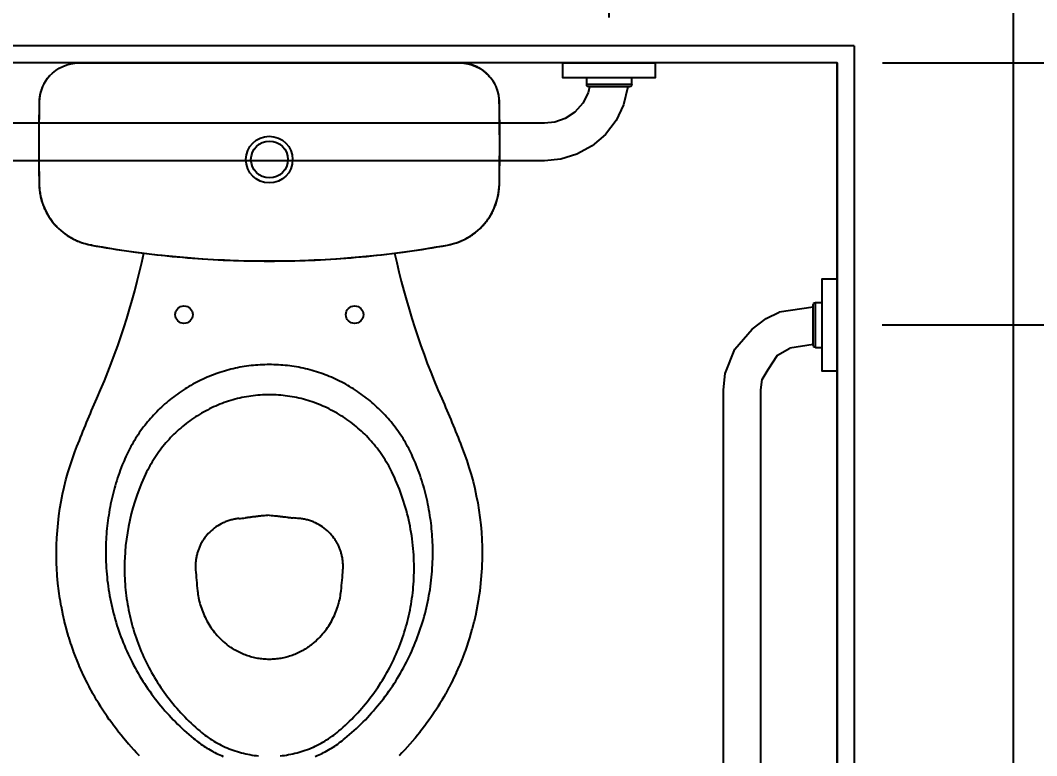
# Model space of a CAD drawing. Header units: metres. Extents: x 3 to 168, y -142 to 28.
# Drawn here: x 85.841 to 86.736, y -95.366 to -94.718 of the extents above; entities that cross this region are included whole.
import ezdxf

# ---------------------------------------------------------------- set-up
doc = ezdxf.new("R2010")
doc.units = ezdxf.units.M
for name, color, linetype in [('ARQ-ALV ACAB', 4, 'Continuous'), ('ARQ-ALV OSSO', 5, 'Continuous'), ('ARQ-DIM', 2, 'Continuous'), ('ARQ-HID', 2, 'Continuous')]:
    doc.layers.add(name, color=color, linetype=linetype)
doc.styles.add('Adesa', font='ARIALN.TTF')
doc.dimstyles.new('ADESA 1-0025', dxfattribs={"dimtxt": 0.05, "dimasz": 0.045, "dimexe": 0.03, "dimexo": 0.04, "dimgap": 0.02, "dimtad": 1, "dimtoh": 1, "dimdec": 0, "dimlfac": 100, "dimzin": 4, "dimtxsty": 'Adesa', "dimblk": 'DOTSMALL', "dimcen": 1, "dimdle": 0.03, "dimclrd": 1, "dimclre": 1, "dimclrt": 256, "dimazin": 1, "dimtm": 1e-09, "dimtfac": 1, "dimtdec": 0, "dimtix": 1, "dimtmove": 2, "dimatfit": 0, "dimldrblk": 'DOTSMALL', "dimfxl": 0.8, "dimtvp": 2, "dimtolj": 1, "dimtzin": 0, "dimarcsym": 0})

# ---------------------------------------------------------------- blocks, each defined once
blk = doc.blocks.new('ARQ-HID-BACIA CX')
blk.add_line((-0.00007, -0.175), (-0.00007, 0.175))
for points in [[(-0.01372, -0.19568), (-0.01423, -0.19605), (-0.01474, -0.19641), (-0.01526, -0.19677), (-0.01578, -0.19712), (-0.01631, -0.19746), (-0.01684, -0.19778), (-0.01739, -0.1981), (-0.01793, -0.19841), (-0.01849, -0.1987), (-0.01904, -0.19899), (-0.01961, -0.19927), (-0.02018, -0.19954), (-0.02075, -0.19979), (-0.02133, -0.20004), (-0.02191, -0.20027), (-0.02249, -0.2005), (-0.02308, -0.20072), (-0.02368, -0.20092), (-0.02427, -0.20111), (-0.02487, -0.2013), (-0.02548, -0.20147), (-0.02608, -0.20163), (-0.02669, -0.20178), (-0.02731, -0.20192), (-0.02792, -0.20205), (-0.02854, -0.20217), (-0.02916, -0.20227), (-0.02978, -0.20237), (-0.0304, -0.20246), (-0.03102, -0.20253), (-0.03165, -0.20259), (-0.03227, -0.20264), (-0.0329, -0.20268), (-0.03353, -0.2027), (-0.03415, -0.20273, -0.00878), (-0.10679, -0.20277), (-0.10794, -0.20271), (-0.10908, -0.20264), (-0.11022, -0.20256), (-0.11136, -0.20247), (-0.11249, -0.20236), (-0.11363, -0.20223), (-0.11476, -0.20207), (-0.11588, -0.20188), (-0.11701, -0.20166), (-0.11812, -0.20142), (-0.11924, -0.20116), (-0.12034, -0.20086), (-0.12144, -0.20055), (-0.12254, -0.20021), (-0.12362, -0.19986), (-0.1247, -0.19948), (-0.12577, -0.19908), (-0.12684, -0.19866), (-0.12789, -0.19822), (-0.12893, -0.19776), (-0.12997, -0.19727), (-0.13099, -0.19677), (-0.13201, -0.19624), (-0.13301, -0.19569), (-0.134, -0.19512), (-0.13498, -0.19453), (-0.13595, -0.19392), (-0.1369, -0.19329), (-0.13784, -0.19264), (-0.13877, -0.19197), (-0.13969, -0.19129), (-0.14058, -0.19058), (-0.14147, -0.18986), (-0.14234, -0.18912), (-0.14319, -0.18836), (-0.14403, -0.18758), (-0.14485, -0.18679), (-0.14566, -0.18598), (-0.14645, -0.18515), (-0.14722, -0.18431), (-0.14798, -0.18345), (-0.14872, -0.18257), (-0.14943, -0.18168), (-0.15013, -0.18078), (-0.15082, -0.17986), (-0.15148, -0.17893), (-0.15212, -0.17799), (-0.15275, -0.17703), (-0.15335, -0.17606), (-0.15393, -0.17508), (-0.1545, -0.17408), (-0.15504, -0.17308), (-0.15556, -0.17206), (-0.15607, -0.17103), (-0.15655, -0.17), (-0.15702, -0.16895), (-0.15746, -0.1679), (-0.15788, -0.16683), (-0.15827, -0.16576), (-0.15863, -0.16468), (-0.15897, -0.16359), (-0.15928, -0.16249), (-0.15957, -0.16138), (-0.15985, -0.16027), (-0.16011, -0.15916), (-0.16036, -0.15805), (-0.16061, -0.15693), (-0.16138, -0.15249), (-0.16215, -0.14805), (-0.1629, -0.1436), (-0.16363, -0.13915), (-0.16433, -0.1347), (-0.165, -0.13024), (-0.16565, -0.12578), (-0.16628, -0.12132), (-0.16689, -0.11685), (-0.16747, -0.11238), (-0.16803, -0.10791), (-0.16857, -0.10344), (-0.16909, -0.09896), (-0.16958, -0.09448), (-0.17005, -0.09), (-0.1705, -0.08551), (-0.17092, -0.08102), (-0.17132, -0.07653), (-0.1717, -0.07204), (-0.17206, -0.06755), (-0.17239, -0.06305), (-0.1727, -0.05856), (-0.17299, -0.05406), (-0.17325, -0.04956), (-0.17349, -0.04506), (-0.17371, -0.04055), (-0.17391, -0.03605), (-0.17408, -0.03155), (-0.17423, -0.02704), (-0.17436, -0.02254), (-0.17446, -0.01803), (-0.17453, -0.01352), (-0.17458, -0.00901), (-0.17462, -0.00451), (-0.17464, 0), (-0.17462, 0.00451), (-0.17458, 0.00901), (-0.17453, 0.01352), (-0.17446, 0.01803), (-0.17436, 0.02254), (-0.17423, 0.02704), (-0.17408, 0.03155), (-0.17391, 0.03605), (-0.17371, 0.04055), (-0.17349, 0.04506), (-0.17325, 0.04956), (-0.17299, 0.05406), (-0.1727, 0.05856), (-0.17239, 0.06305), (-0.17206, 0.06755), (-0.1717, 0.07204), (-0.17132, 0.07653), (-0.17092, 0.08102), (-0.1705, 0.08551), (-0.17005, 0.09), (-0.16958, 0.09448), (-0.16909, 0.09896), (-0.16857, 0.10344), (-0.16803, 0.10791), (-0.16747, 0.11238), (-0.16689, 0.11685), (-0.16628, 0.12132), (-0.16565, 0.12578), (-0.165, 0.13024), (-0.16433, 0.1347), (-0.16363, 0.13915), (-0.1629, 0.1436), (-0.16215, 0.14805), (-0.16138, 0.15249), (-0.16061, 0.15693), (-0.16036, 0.15805), (-0.16011, 0.15916), (-0.15985, 0.16027), (-0.15957, 0.16138), (-0.15928, 0.16249), (-0.15897, 0.16359), (-0.15863, 0.16468), (-0.15827, 0.16576), (-0.15788, 0.16683), (-0.15746, 0.1679), (-0.15702, 0.16895), (-0.15655, 0.17), (-0.15607, 0.17103), (-0.15556, 0.17206), (-0.15504, 0.17308), (-0.1545, 0.17408), (-0.15393, 0.17508), (-0.15335, 0.17606), (-0.15275, 0.17703), (-0.15212, 0.17799), (-0.15148, 0.17893), (-0.15082, 0.17986), (-0.15013, 0.18078), (-0.14943, 0.18168), (-0.14872, 0.18257), (-0.14798, 0.18345), (-0.14722, 0.18431), (-0.14645, 0.18515), (-0.14566, 0.18598), (-0.14485, 0.18679), (-0.14403, 0.18758), (-0.14319, 0.18836), (-0.14234, 0.18912), (-0.14147, 0.18986), (-0.14058, 0.19058), (-0.13969, 0.19129), (-0.13877, 0.19197), (-0.13784, 0.19264), (-0.1369, 0.19329), (-0.13595, 0.19392), (-0.13498, 0.19453), (-0.134, 0.19512), (-0.13301, 0.19569), (-0.13201, 0.19624), (-0.13099, 0.19677), (-0.12997, 0.19727), (-0.12893, 0.19776), (-0.12789, 0.19822), (-0.12684, 0.19866), (-0.12577, 0.19908), (-0.1247, 0.19948), (-0.12362, 0.19986), (-0.12254, 0.20021), (-0.12144, 0.20055), (-0.12034, 0.20086), (-0.11924, 0.20116), (-0.11812, 0.20142), (-0.11701, 0.20166), (-0.11588, 0.20188), (-0.11476, 0.20207), (-0.11363, 0.20223), (-0.11249, 0.20236), (-0.11136, 0.20247), (-0.11022, 0.20256), (-0.10908, 0.20264), (-0.10794, 0.20271), (-0.10679, 0.20277, -0.00878), (-0.03415, 0.20273), (-0.03353, 0.2027), (-0.0329, 0.20268), (-0.03227, 0.20264), (-0.03165, 0.20259), (-0.03102, 0.20253), (-0.0304, 0.20246), (-0.02978, 0.20237), (-0.02916, 0.20227), (-0.02854, 0.20217), (-0.02792, 0.20205), (-0.02731, 0.20192), (-0.02669, 0.20178), (-0.02608, 0.20163), (-0.02548, 0.20147), (-0.02487, 0.2013), (-0.02427, 0.20111), (-0.02368, 0.20092), (-0.02308, 0.20072), (-0.02249, 0.2005), (-0.02191, 0.20027), (-0.02133, 0.20004), (-0.02075, 0.19979), (-0.02018, 0.19954), (-0.01961, 0.19927), (-0.01904, 0.19899), (-0.01849, 0.1987), (-0.01793, 0.19841), (-0.01739, 0.1981), (-0.01684, 0.19778), (-0.01631, 0.19746), (-0.01578, 0.19712), (-0.01526, 0.19677), (-0.01474, 0.19641), (-0.01423, 0.19605), (-0.01372, 0.19568)], [(-0.01308, 0.195, 0.018828), (-0.0135, 0.19544)], [(-0.01328, -0.19509), (-0.01328, -0.1951), (-0.01328, -0.1951), (-0.01327, -0.19509), (-0.01324, -0.19506), (-0.01322, -0.19504), (-0.01316, -0.19498), (-0.01311, -0.19493), (-0.01299, -0.19482), (-0.01286, -0.1947), (-0.01279, -0.19463), (-0.01264, -0.19449), (-0.01247, -0.19434), (-0.01155, -0.19352, 0.212488), (-0.00007, -0.16772), (-0.00007, 0.16772, 0.212488), (-0.01155, 0.19352), (-0.01247, 0.19434), (-0.01264, 0.19449), (-0.01279, 0.19463), (-0.01286, 0.1947), (-0.01299, 0.19482), (-0.01311, 0.19493), (-0.01316, 0.19498), (-0.01322, 0.19504), (-0.01324, 0.19506), (-0.01327, 0.19509), (-0.01328, 0.1951), (-0.01328, 0.1951)], [(-0.01231, 0.1942, 0.002919), (-0.01155, 0.19353)], [(-0.16765, 0.1104), (-0.16776, 0.11042), (-0.17602, 0.11228), (-0.1842, 0.11422), (-0.19248, 0.1163), (-0.2008, 0.11849), (-0.20903, 0.12077), (-0.21715, 0.12313), (-0.22532, 0.12562), (-0.23351, 0.12822), (-0.24148, 0.13086), (-0.24931, 0.13356), (-0.25707, 0.13635), (-0.26479, 0.13922), (-0.27251, 0.14221), (-0.28026, 0.14532), (-0.28804, 0.14857), (-0.29584, 0.15194, 0.011149), (-0.33812, 0.16943), (-0.34416, 0.17175), (-0.35027, 0.17392), (-0.35642, 0.17593), (-0.36262, 0.17778), (-0.36886, 0.17948), (-0.37514, 0.18101), (-0.38146, 0.18239), (-0.38782, 0.1836), (-0.3942, 0.18465), (-0.40061, 0.18554), (-0.40704, 0.18627), (-0.4135, 0.18683), (-0.41997, 0.18723), (-0.42645, 0.18746), (-0.43294, 0.18753), (-0.43806, 0.18747), (-0.43843, 0.18746), (-0.44165, 0.18736), (-0.44488, 0.18723), (-0.44526, 0.18721), (-0.4517, 0.1868), (-0.45207, 0.18677), (-0.45528, 0.1865), (-0.4585, 0.18619), (-0.45888, 0.18615), (-0.46528, 0.1854), (-0.46566, 0.18535), (-0.47204, 0.18442), (-0.47243, 0.18436), (-0.47878, 0.18326), (-0.47915, 0.18319), (-0.48548, 0.18191), (-0.48586, 0.18183), (-0.49214, 0.18039), (-0.49251, 0.1803), (-0.49875, 0.17869), (-0.49913, 0.17858), (-0.50533, 0.1768), (-0.5057, 0.17669), (-0.51184, 0.17475), (-0.51221, 0.17462), (-0.5183, 0.17251), (-0.51866, 0.17238), (-0.5247, 0.1701), (-0.52506, 0.16996), (-0.53103, 0.16752), (-0.53138, 0.16737), (-0.5373, 0.16477), (-0.53764, 0.16461), (-0.54348, 0.16185), (-0.54381, 0.16169), (-0.54671, 0.16024), (-0.54959, 0.15876), (-0.54991, 0.15859), (-0.55561, 0.15552), (-0.55592, 0.15534), (-0.55874, 0.15374), (-0.56154, 0.15211), (-0.56185, 0.15192), (-0.56462, 0.15025), (-0.56738, 0.14854), (-0.56767, 0.14835), (-0.57041, 0.1466), (-0.57312, 0.14482), (-0.57341, 0.14462), (-0.5761, 0.1428), (-0.57876, 0.14094), (-0.57904, 0.14074), (-0.58168, 0.13884), (-0.58429, 0.13691), (-0.58457, 0.1367), (-0.58716, 0.13474), (-0.58971, 0.13274), (-0.58999, 0.13252), (-0.59252, 0.13049), (-0.59502, 0.12842), (-0.5953, 0.1282), (-0.60022, 0.12397), (-0.60048, 0.12373), (-0.60529, 0.11937), (-0.60554, 0.11913), (-0.6079, 0.1169), (-0.61024, 0.11464), (-0.61049, 0.11439)], [(-0.61049, -0.11439), (-0.61024, -0.11464), (-0.6079, -0.1169), (-0.60554, -0.11913), (-0.60529, -0.11937), (-0.60048, -0.12373), (-0.60022, -0.12397), (-0.5953, -0.1282), (-0.59502, -0.12842), (-0.59252, -0.13049), (-0.58999, -0.13252), (-0.58971, -0.13274), (-0.58716, -0.13474), (-0.58457, -0.1367), (-0.58429, -0.13691), (-0.58168, -0.13884), (-0.57904, -0.14074), (-0.57876, -0.14094), (-0.5761, -0.1428), (-0.57341, -0.14462), (-0.57312, -0.14482), (-0.57041, -0.1466), (-0.56767, -0.14835), (-0.56738, -0.14854), (-0.56462, -0.15025), (-0.56185, -0.15192), (-0.56154, -0.15211), (-0.55874, -0.15374), (-0.55592, -0.15534), (-0.55561, -0.15552), (-0.54991, -0.15859), (-0.54959, -0.15876), (-0.54671, -0.16024), (-0.54381, -0.16169), (-0.54348, -0.16185), (-0.53764, -0.16461), (-0.5373, -0.16477), (-0.53138, -0.16737), (-0.53103, -0.16752), (-0.52506, -0.16996), (-0.5247, -0.1701), (-0.51866, -0.17238), (-0.5183, -0.17251), (-0.51221, -0.17462), (-0.51184, -0.17475), (-0.5057, -0.17669), (-0.50533, -0.1768), (-0.49913, -0.17858), (-0.49875, -0.17869), (-0.49251, -0.1803), (-0.49214, -0.18039), (-0.48586, -0.18183), (-0.48548, -0.18191), (-0.47915, -0.18319), (-0.47878, -0.18326), (-0.47243, -0.18436), (-0.47204, -0.18442), (-0.46566, -0.18535), (-0.46528, -0.1854), (-0.45888, -0.18615), (-0.4585, -0.18619), (-0.45528, -0.1865), (-0.45207, -0.18677), (-0.4517, -0.1868), (-0.44526, -0.18721), (-0.44488, -0.18723), (-0.44165, -0.18736), (-0.43843, -0.18746), (-0.43806, -0.18747), (-0.43155, -0.18753), (-0.42506, -0.18742), (-0.41858, -0.18716), (-0.41211, -0.18672), (-0.40566, -0.18612), (-0.39923, -0.18536), (-0.39282, -0.18444), (-0.38645, -0.18335), (-0.3801, -0.18211), (-0.37379, -0.1807), (-0.36751, -0.17913), (-0.36128, -0.1774), (-0.35509, -0.17551), (-0.34895, -0.17347), (-0.34286, -0.17126), (-0.33812, -0.16942, 0.011149), (-0.29584, -0.15194), (-0.28804, -0.14857), (-0.28026, -0.14532), (-0.27251, -0.14221), (-0.26479, -0.13922), (-0.25707, -0.13635), (-0.24931, -0.13356), (-0.24148, -0.13086), (-0.23351, -0.12822), (-0.22532, -0.12562), (-0.21715, -0.12313), (-0.20903, -0.12077), (-0.2008, -0.11849), (-0.19248, -0.1163), (-0.1842, -0.11422), (-0.17602, -0.11228), (-0.16776, -0.11042), (-0.16765, -0.1104)], [(-0.5122, 0.03777), (-0.51097, 0.03926), (-0.50976, 0.04065), (-0.50852, 0.042), (-0.50724, 0.04331), (-0.50593, 0.04458), (-0.50459, 0.04581), (-0.50323, 0.047), (-0.50184, 0.04815), (-0.50042, 0.04926), (-0.49898, 0.05033), (-0.49753, 0.05135), (-0.49605, 0.05233), (-0.49455, 0.05328), (-0.49304, 0.05417), (-0.49152, 0.05503), (-0.48999, 0.05584), (-0.48844, 0.05661), (-0.48689, 0.05734), (-0.48534, 0.05802), (-0.48377, 0.05866), (-0.48221, 0.05926), (-0.48064, 0.05982), (-0.47908, 0.06034), (-0.47751, 0.06082), (-0.47595, 0.06126), (-0.47439, 0.06166), (-0.47283, 0.06202), (-0.47128, 0.06234), (-0.46974, 0.06262), (-0.4682, 0.06287), (-0.46667, 0.06309), (-0.46513, 0.06327, -0.008966), (-0.44664, 0.06489, -0.016113), (-0.44358, 0.06501), (-0.4426, 0.065), (-0.44175, 0.06498), (-0.44091, 0.06494), (-0.44008, 0.06488), (-0.43925, 0.06481), (-0.43843, 0.06472), (-0.43762, 0.06461), (-0.43681, 0.06449), (-0.43601, 0.06436), (-0.43521, 0.06421), (-0.43441, 0.06404), (-0.43363, 0.06386), (-0.43284, 0.06367), (-0.43207, 0.06346), (-0.43129, 0.06323), (-0.43052, 0.063), (-0.42976, 0.06274), (-0.429, 0.06247), (-0.42824, 0.06219), (-0.42749, 0.06189), (-0.42674, 0.06157), (-0.426, 0.06124), (-0.42525, 0.0609), (-0.42452, 0.06054), (-0.42378, 0.06016), (-0.42305, 0.05976), (-0.42232, 0.05935), (-0.42159, 0.05892), (-0.42087, 0.05847), (-0.42015, 0.058), (-0.41943, 0.05751), (-0.4187, 0.057), (-0.41736, 0.05598), (-0.41604, 0.0549), (-0.41475, 0.05374), (-0.4135, 0.05252), (-0.41228, 0.05123), (-0.41111, 0.04987), (-0.40999, 0.04845), (-0.40892, 0.04698), (-0.40791, 0.04545), (-0.40696, 0.04387), (-0.40608, 0.04225), (-0.40527, 0.04059), (-0.40489, 0.03975), (-0.40453, 0.0389), (-0.40419, 0.03804), (-0.40387, 0.03718), (-0.40357, 0.03631), (-0.40328, 0.03544), (-0.40302, 0.03457), (-0.40277, 0.0337), (-0.40254, 0.03282), (-0.40234, 0.03195), (-0.40215, 0.03107), (-0.40198, 0.0302), (-0.40183, 0.02933), (-0.4017, 0.02846), (-0.40159, 0.0276), (-0.40149, 0.02671, -0.000598), (-0.40092, 0.02094)], [(-0.39861, 0, 0.006359), (-0.39916, 0.00607), (-0.39919, 0.00636), (-0.39922, 0.00664), (-0.39928, 0.00718), (-0.39931, 0.00746), (-0.39934, 0.00773), (-0.39941, 0.00829), (-0.39944, 0.00857), (-0.3995, 0.00912), (-0.39954, 0.0094), (-0.3996, 0.00997), (-0.39964, 0.01025), (-0.39971, 0.01083), (-0.39982, 0.01169), (-0.39989, 0.01228), (-0.39997, 0.01288), (-0.40016, 0.01436), (-0.40028, 0.01536), (-0.40035, 0.01588), (-0.40041, 0.01639), (-0.40047, 0.01691), (-0.40053, 0.0174), (-0.40059, 0.01789), (-0.40065, 0.01839), (-0.4007, 0.01889), (-0.40076, 0.01939), (-0.40081, 0.0199), (-0.40087, 0.02042), (-0.40092, 0.02094)], [(-0.39861, 0, -0.006359), (-0.39916, -0.00607), (-0.39919, -0.00636), (-0.39922, -0.00664), (-0.39928, -0.00718), (-0.39931, -0.00746), (-0.39934, -0.00773), (-0.39941, -0.00829), (-0.39944, -0.00857), (-0.3995, -0.00912), (-0.39954, -0.0094), (-0.3996, -0.00997), (-0.39964, -0.01025), (-0.39971, -0.01083), (-0.39982, -0.01169), (-0.39989, -0.01228), (-0.39997, -0.01288), (-0.40016, -0.01436), (-0.40028, -0.01536), (-0.40035, -0.01588), (-0.40041, -0.01639), (-0.40047, -0.01691), (-0.40053, -0.0174), (-0.40059, -0.01789), (-0.40065, -0.01839), (-0.4007, -0.01889), (-0.40076, -0.01939), (-0.40081, -0.0199), (-0.40087, -0.02042), (-0.40092, -0.02094)], [(-0.40149, -0.02671), (-0.40159, -0.0276), (-0.4017, -0.02846), (-0.40183, -0.02933), (-0.40198, -0.0302), (-0.40215, -0.03107), (-0.40234, -0.03195), (-0.40254, -0.03282), (-0.40277, -0.0337), (-0.40302, -0.03457), (-0.40328, -0.03544), (-0.40357, -0.03631), (-0.40387, -0.03718), (-0.40419, -0.03804), (-0.40453, -0.0389), (-0.40489, -0.03975), (-0.40527, -0.04059), (-0.40608, -0.04225), (-0.40696, -0.04387), (-0.40791, -0.04545), (-0.40892, -0.04698), (-0.40999, -0.04845), (-0.41111, -0.04987), (-0.41228, -0.05123), (-0.4135, -0.05252), (-0.41475, -0.05374), (-0.41604, -0.0549), (-0.41736, -0.05598), (-0.4187, -0.057), (-0.41943, -0.05751), (-0.42015, -0.058), (-0.42087, -0.05847), (-0.42159, -0.05892), (-0.42232, -0.05935), (-0.42305, -0.05976), (-0.42378, -0.06016), (-0.42452, -0.06054), (-0.42525, -0.0609), (-0.426, -0.06124), (-0.42674, -0.06157), (-0.42749, -0.06189), (-0.42824, -0.06219), (-0.429, -0.06247), (-0.42976, -0.06274), (-0.43052, -0.063), (-0.43129, -0.06323), (-0.43207, -0.06346), (-0.43284, -0.06367), (-0.43363, -0.06386), (-0.43441, -0.06404), (-0.43521, -0.06421), (-0.43601, -0.06436), (-0.43681, -0.06449), (-0.43762, -0.06461), (-0.43843, -0.06472), (-0.43925, -0.06481), (-0.44008, -0.06488), (-0.44091, -0.06494), (-0.44175, -0.06498), (-0.4426, -0.065), (-0.44358, -0.06501, -0.016113), (-0.44664, -0.06489, -0.008966), (-0.46513, -0.06327), (-0.46667, -0.06309), (-0.4682, -0.06287), (-0.46974, -0.06262), (-0.47128, -0.06234), (-0.47283, -0.06202), (-0.47439, -0.06166), (-0.47595, -0.06126), (-0.47751, -0.06082), (-0.47908, -0.06034), (-0.48064, -0.05982), (-0.48221, -0.05926), (-0.48377, -0.05866), (-0.48534, -0.05802), (-0.48689, -0.05734), (-0.48844, -0.05661), (-0.48999, -0.05584), (-0.49152, -0.05503), (-0.49304, -0.05417), (-0.49455, -0.05328), (-0.49605, -0.05233), (-0.49753, -0.05135), (-0.49898, -0.05033), (-0.50042, -0.04926), (-0.50184, -0.04815), (-0.50323, -0.047), (-0.50459, -0.04581), (-0.50593, -0.04458), (-0.50724, -0.04331), (-0.50852, -0.042), (-0.50976, -0.04065), (-0.51097, -0.03926), (-0.5122, -0.03777)], [(-0.40149, -0.02671, 0.000598), (-0.40092, -0.02094)], [(-0.01361, -0.19549, 0.018828), (-0.01319, -0.19505)]]:
    blk.add_lwpolyline(points, format="xyb")
at = {"ltscale": 0.000466036}
blk.add_lwpolyline([(-0.01328, -0.1951), (-0.01334, -0.19517, -0.017665), (-0.01364, -0.19551, -0.039631), (-0.01377, -0.19562, -0.158216), (-0.03415, -0.20265, -0.008778), (-0.10679, -0.2027), (-0.10952, -0.20259), (-0.11224, -0.20234), (-0.11494, -0.20196), (-0.11763, -0.20144), (-0.12028, -0.2008), (-0.1229, -0.20002), (-0.12547, -0.19912), (-0.128, -0.19809), (-0.13048, -0.19694), (-0.13289, -0.19567), (-0.13524, -0.19428), (-0.13752, -0.19278), (-0.13972, -0.19116), (-0.14184, -0.18945), (-0.14388, -0.18763), (-0.14582, -0.18571), (-0.14766, -0.1837), (-0.14941, -0.1816), (-0.15105, -0.17942), (-0.15258, -0.17716), (-0.15399, -0.17483), (-0.1553, -0.17243), (-0.15648, -0.16997), (-0.15754, -0.16746), (-0.15848, -0.1649), (-0.15929, -0.1623), (-0.15997, -0.15966), (-0.16053, -0.15692, -0.044623), (-0.17457, 0, -0.044623), (-0.16053, 0.15692), (-0.15997, 0.15966), (-0.15929, 0.1623), (-0.15848, 0.1649), (-0.15754, 0.16746), (-0.15648, 0.16997), (-0.1553, 0.17243), (-0.15399, 0.17483), (-0.15258, 0.17716), (-0.15105, 0.17942), (-0.14941, 0.1816), (-0.14766, 0.1837), (-0.14582, 0.18571), (-0.14388, 0.18763), (-0.14184, 0.18945), (-0.13972, 0.19116), (-0.13752, 0.19278), (-0.13524, 0.19428), (-0.13289, 0.19567), (-0.13048, 0.19694), (-0.128, 0.19809), (-0.12547, 0.19912), (-0.1229, 0.20002), (-0.12028, 0.2008), (-0.11763, 0.20144), (-0.11494, 0.20196), (-0.11224, 0.20234), (-0.10952, 0.20259), (-0.10679, 0.2027, -0.008778), (-0.03416, 0.20265, -0.158216), (-0.01377, 0.19562, -0.039631), (-0.01364, 0.19551, -0.017665), (-0.01334, 0.19517), (-0.01328, 0.1951)], format="xyb", dxfattribs=at)
at = {"ltscale": 0.00311}
for points in [[(-0.10678, 0.20206), (-0.10679, 0.2027)], [(-0.10678, -0.20206), (-0.10679, -0.2027)]]:
    blk.add_lwpolyline(points, dxfattribs=at)
at = {"ltscale": 0.00156}
blk.add_lwpolyline([(-0.0131, 0.19508), (-0.01335, 0.19529)], dxfattribs=at)
for points in [[(-0.01328, 0.1951), (-0.01328, 0.19509)], [(-0.01147, 0.19363), (-0.01087, 0.19305), (-0.01027, 0.19247), (-0.00968, 0.19189), (-0.00911, 0.19128), (-0.00855, 0.19066), (-0.00801, 0.19003), (-0.00749, 0.18938), (-0.00698, 0.18872), (-0.00649, 0.18805), (-0.00601, 0.18737), (-0.00555, 0.18668), (-0.0051, 0.18597), (-0.00468, 0.18526), (-0.00427, 0.18453), (-0.00388, 0.1838), (-0.0035, 0.18305), (-0.00314, 0.1823), (-0.00281, 0.18154), (-0.00249, 0.18077), (-0.00218, 0.18), (-0.0019, 0.17921), (-0.00164, 0.17842), (-0.00139, 0.17763), (-0.00116, 0.17683), (-0.00096, 0.17602), (-0.00077, 0.17521), (-0.0006, 0.1744), (-0.00045, 0.17358), (-0.00032, 0.17275), (-0.00021, 0.17193), (-0.00012, 0.1711), (-0.00006, 0.17027), (-0.00002, 0.16944), (0.00001, 0.16861), (0.00003, 0.16778)], [(0, 0.16772), (0, -0.16772)], [(-0.61112, 0.04055), (-0.61046, 0.0421), (-0.60981, 0.04357), (-0.60913, 0.04502), (-0.60843, 0.04647), (-0.60771, 0.04791), (-0.60696, 0.04933), (-0.6062, 0.05074), (-0.60541, 0.05214), (-0.6046, 0.05353), (-0.60377, 0.05491), (-0.60292, 0.05627), (-0.60206, 0.05762), (-0.60116, 0.05896), (-0.60025, 0.06028), (-0.59931, 0.06159), (-0.59835, 0.06288), (-0.59736, 0.06416), (-0.59636, 0.06544), (-0.59537, 0.0667), (-0.59359, 0.06875), (-0.59182, 0.07079), (-0.59003, 0.07282), (-0.58823, 0.07485), (-0.58641, 0.07685), (-0.58456, 0.07884), (-0.58268, 0.0808), (-0.58078, 0.08273), (-0.57884, 0.08463), (-0.57687, 0.0865), (-0.57488, 0.08834), (-0.57286, 0.09016), (-0.57083, 0.09195), (-0.56876, 0.09372), (-0.56668, 0.09546), (-0.56458, 0.09717), (-0.56246, 0.09886), (-0.56031, 0.10052), (-0.55814, 0.10216), (-0.55596, 0.10377), (-0.55375, 0.10534), (-0.55152, 0.10689), (-0.54928, 0.10842), (-0.54701, 0.10991), (-0.54472, 0.11137), (-0.54242, 0.1128), (-0.5401, 0.11421), (-0.53775, 0.11558), (-0.5354, 0.11692), (-0.53302, 0.11824), (-0.53063, 0.11952), (-0.52822, 0.12077), (-0.5258, 0.122), (-0.52336, 0.12319), (-0.52091, 0.12435), (-0.51844, 0.12547), (-0.51596, 0.12657), (-0.51346, 0.12763), (-0.51095, 0.12867), (-0.50843, 0.12967), (-0.50589, 0.13064), (-0.50334, 0.13157), (-0.50078, 0.13247), (-0.49821, 0.13334), (-0.49563, 0.13418), (-0.49304, 0.13498), (-0.49043, 0.13575), (-0.48782, 0.13649), (-0.4852, 0.13719), (-0.48257, 0.13786), (-0.47993, 0.13849), (-0.47728, 0.1391), (-0.47463, 0.13967), (-0.47197, 0.14021), (-0.4693, 0.14071), (-0.46663, 0.14119), (-0.46395, 0.14162), (-0.46126, 0.14202), (-0.45857, 0.14238), (-0.45588, 0.1427), (-0.45318, 0.14297), (-0.45047, 0.14321), (-0.44777, 0.14341), (-0.44506, 0.14359), (-0.44235, 0.14375), (-0.43964, 0.14389), (-0.43693, 0.14403), (-0.43451, 0.14406), (-0.4321, 0.14408), (-0.42969, 0.14408), (-0.42728, 0.14405), (-0.42487, 0.14399), (-0.42246, 0.1439), (-0.42005, 0.14378), (-0.41764, 0.14364), (-0.41523, 0.14347), (-0.41283, 0.14327), (-0.41042, 0.14304), (-0.40803, 0.14279), (-0.40563, 0.14251), (-0.40324, 0.1422), (-0.40085, 0.14186), (-0.39846, 0.1415), (-0.39608, 0.14111), (-0.3937, 0.14069), (-0.39133, 0.14025), (-0.38897, 0.13978), (-0.38661, 0.13928), (-0.38425, 0.13876), (-0.3819, 0.13821), (-0.37956, 0.13763), (-0.37722, 0.13702), (-0.37489, 0.13639), (-0.37257, 0.13573), (-0.37026, 0.13505), (-0.36795, 0.13434), (-0.36565, 0.13361), (-0.36336, 0.13284), (-0.36109, 0.13205), (-0.35882, 0.13123), (-0.35656, 0.13038), (-0.3543, 0.12953), (-0.35246, 0.12874), (-0.35062, 0.12794), (-0.34878, 0.12713), (-0.34695, 0.12631), (-0.34512, 0.12547), (-0.34331, 0.12462), (-0.34151, 0.12374), (-0.33972, 0.12283), (-0.33794, 0.12189), (-0.33619, 0.12092), (-0.33445, 0.11992), (-0.33272, 0.11889), (-0.33102, 0.11783), (-0.32933, 0.11675), (-0.32765, 0.11564), (-0.32599, 0.11451), (-0.32435, 0.11335), (-0.32273, 0.11217), (-0.32112, 0.11097), (-0.31952, 0.10975), (-0.31795, 0.10851), (-0.31639, 0.10724), (-0.31485, 0.10595), (-0.31333, 0.10464), (-0.31183, 0.10331), (-0.31035, 0.10196), (-0.30888, 0.10058), (-0.30744, 0.09918), (-0.30602, 0.09777), (-0.30462, 0.09633), (-0.30324, 0.09487), (-0.30188, 0.09339), (-0.30055, 0.09189), (-0.29923, 0.09038), (-0.29794, 0.08884), (-0.29667, 0.08729), (-0.29542, 0.08572), (-0.29419, 0.08413), (-0.29299, 0.08252), (-0.29181, 0.08089), (-0.29065, 0.07925), (-0.28952, 0.07759), (-0.28841, 0.07592), (-0.28733, 0.07423), (-0.28627, 0.07252), (-0.28523, 0.0708), (-0.28423, 0.06907), (-0.28324, 0.06732), (-0.28228, 0.06555), (-0.28135, 0.06378), (-0.28044, 0.06199), (-0.27956, 0.06018), (-0.2787, 0.05837), (-0.27787, 0.05654), (-0.27707, 0.0547), (-0.27629, 0.05285), (-0.27554, 0.05098), (-0.27482, 0.04911), (-0.27413, 0.04723), (-0.27346, 0.04533), (-0.27282, 0.04343), (-0.27221, 0.04152), (-0.27163, 0.0396), (-0.27107, 0.03767), (-0.27054, 0.03573), (-0.27003, 0.03379), (-0.26955, 0.03184), (-0.2691, 0.02988), (-0.26868, 0.02792), (-0.26828, 0.02595), (-0.26792, 0.02398), (-0.26759, 0.02199), (-0.26729, 0.02001), (-0.26702, 0.01802), (-0.2668, 0.01603), (-0.2666, 0.01403), (-0.26644, 0.01203), (-0.2663, 0.01003), (-0.26619, 0.00802), (-0.26609, 0.00602), (-0.26601, 0.00401), (-0.26593, 0.00201), (-0.26586, 0), (-0.26593, -0.00201), (-0.26601, -0.00401), (-0.26609, -0.00602), (-0.26619, -0.00802), (-0.2663, -0.01003), (-0.26644, -0.01203), (-0.2666, -0.01403), (-0.2668, -0.01603), (-0.26702, -0.01802), (-0.26729, -0.02001), (-0.26759, -0.02199), (-0.26792, -0.02398), (-0.26828, -0.02595), (-0.26868, -0.02792), (-0.2691, -0.02988), (-0.26955, -0.03184), (-0.27003, -0.03379), (-0.27054, -0.03573), (-0.27107, -0.03767), (-0.27163, -0.0396), (-0.27221, -0.04152), (-0.27282, -0.04343), (-0.27346, -0.04533), (-0.27413, -0.04723), (-0.27482, -0.04911), (-0.27554, -0.05098), (-0.27629, -0.05285), (-0.27707, -0.0547), (-0.27787, -0.05654), (-0.2787, -0.05837), (-0.27956, -0.06018), (-0.28044, -0.06199), (-0.28135, -0.06378), (-0.28228, -0.06555), (-0.28324, -0.06732), (-0.28423, -0.06907), (-0.28523, -0.0708), (-0.28627, -0.07252), (-0.28733, -0.07423), (-0.28841, -0.07592), (-0.28952, -0.07759), (-0.29065, -0.07925), (-0.29181, -0.08089), (-0.29299, -0.08252), (-0.29419, -0.08413), (-0.29542, -0.08572), (-0.29667, -0.08729), (-0.29794, -0.08884), (-0.29923, -0.09038), (-0.30055, -0.09189), (-0.30188, -0.09339), (-0.30324, -0.09487), (-0.30462, -0.09633), (-0.30602, -0.09777), (-0.30744, -0.09918), (-0.30888, -0.10058), (-0.31035, -0.10196), (-0.31183, -0.10331), (-0.31333, -0.10464), (-0.31485, -0.10595), (-0.31639, -0.10724), (-0.31795, -0.10851), (-0.31952, -0.10975), (-0.32112, -0.11097), (-0.32273, -0.11217), (-0.32435, -0.11335), (-0.32599, -0.11451), (-0.32765, -0.11564), (-0.32933, -0.11675), (-0.33102, -0.11783), (-0.33272, -0.11889), (-0.33445, -0.11992), (-0.33619, -0.12092), (-0.33794, -0.12189), (-0.33972, -0.12283), (-0.34151, -0.12374), (-0.34331, -0.12462), (-0.34512, -0.12547), (-0.34695, -0.12631), (-0.34878, -0.12713), (-0.35062, -0.12794), (-0.35246, -0.12874), (-0.3543, -0.12953), (-0.35656, -0.13038), (-0.35882, -0.13123), (-0.36109, -0.13205), (-0.36336, -0.13284), (-0.36565, -0.13361), (-0.36795, -0.13434), (-0.37026, -0.13505), (-0.37257, -0.13573), (-0.37489, -0.13639), (-0.37722, -0.13702), (-0.37956, -0.13763), (-0.3819, -0.13821), (-0.38425, -0.13876), (-0.38661, -0.13928), (-0.38897, -0.13978), (-0.39133, -0.14025), (-0.3937, -0.14069), (-0.39608, -0.14111), (-0.39846, -0.1415), (-0.40085, -0.14186), (-0.40324, -0.1422), (-0.40563, -0.14251), (-0.40803, -0.14279), (-0.41042, -0.14304), (-0.41283, -0.14327), (-0.41523, -0.14347), (-0.41764, -0.14364), (-0.42005, -0.14378), (-0.42246, -0.1439), (-0.42487, -0.14399), (-0.42728, -0.14405), (-0.42969, -0.14408), (-0.4321, -0.14408), (-0.43451, -0.14406), (-0.43693, -0.14403), (-0.43964, -0.14389), (-0.44235, -0.14375), (-0.44506, -0.14359), (-0.44777, -0.14341), (-0.45047, -0.14321), (-0.45318, -0.14297), (-0.45588, -0.1427), (-0.45857, -0.14238), (-0.46126, -0.14202), (-0.46395, -0.14162), (-0.46663, -0.14119), (-0.4693, -0.14071), (-0.47197, -0.14021), (-0.47463, -0.13967), (-0.47728, -0.1391), (-0.47993, -0.13849), (-0.48257, -0.13786), (-0.4852, -0.13719), (-0.48782, -0.13649), (-0.49043, -0.13575), (-0.49304, -0.13498), (-0.49563, -0.13418), (-0.49821, -0.13334), (-0.50078, -0.13247), (-0.50334, -0.13157), (-0.50589, -0.13064), (-0.50843, -0.12967), (-0.51095, -0.12867), (-0.51346, -0.12763), (-0.51596, -0.12657), (-0.51844, -0.12547), (-0.52091, -0.12435), (-0.52336, -0.12319), (-0.5258, -0.122), (-0.52822, -0.12077), (-0.53063, -0.11952), (-0.53302, -0.11824), (-0.5354, -0.11692), (-0.53775, -0.11558), (-0.5401, -0.11421), (-0.54242, -0.1128), (-0.54472, -0.11137), (-0.54701, -0.10991), (-0.54928, -0.10842), (-0.55152, -0.10689), (-0.55375, -0.10534), (-0.55596, -0.10377), (-0.55814, -0.10216), (-0.56031, -0.10052), (-0.56246, -0.09886), (-0.56458, -0.09717), (-0.56668, -0.09546), (-0.56876, -0.09372), (-0.57083, -0.09195), (-0.57286, -0.09016), (-0.57488, -0.08834), (-0.57687, -0.0865), (-0.57884, -0.08463), (-0.58078, -0.08273), (-0.58268, -0.0808), (-0.58456, -0.07884), (-0.58641, -0.07685), (-0.58823, -0.07485), (-0.59003, -0.07282), (-0.59182, -0.07079), (-0.59359, -0.06875), (-0.59537, -0.0667), (-0.59636, -0.06544), (-0.59736, -0.06416), (-0.59835, -0.06288), (-0.59931, -0.06159), (-0.60025, -0.06028), (-0.60116, -0.05896), (-0.60206, -0.05762), (-0.60292, -0.05627), (-0.60377, -0.05491), (-0.6046, -0.05353), (-0.60541, -0.05214), (-0.6062, -0.05074), (-0.60696, -0.04933), (-0.60771, -0.04791), (-0.60843, -0.04647), (-0.60913, -0.04502), (-0.60981, -0.04357), (-0.61046, -0.0421), (-0.61112, -0.04055)], [(-0.61065, 0.0095), (-0.61044, 0.0114), (-0.61019, 0.01328), (-0.60991, 0.01517), (-0.60959, 0.01704), (-0.60923, 0.01891), (-0.60884, 0.02078), (-0.60841, 0.02263), (-0.60794, 0.02447), (-0.60743, 0.02631), (-0.60689, 0.02813), (-0.60631, 0.02994), (-0.60569, 0.03175), (-0.60504, 0.03353), (-0.60435, 0.03531), (-0.60363, 0.03707), (-0.60287, 0.03881), (-0.60208, 0.04054), (-0.60125, 0.04225), (-0.60038, 0.04395), (-0.59949, 0.04562), (-0.59856, 0.04728), (-0.59759, 0.04892), (-0.5966, 0.05054), (-0.59557, 0.05213), (-0.5945, 0.05371), (-0.59341, 0.05526), (-0.59229, 0.0568), (-0.59113, 0.0583), (-0.58995, 0.05979), (-0.58873, 0.06124), (-0.58704, 0.0632), (-0.58533, 0.06514), (-0.58359, 0.06705), (-0.58182, 0.06894), (-0.58003, 0.07081), (-0.57821, 0.07265), (-0.57637, 0.07446), (-0.5745, 0.07625), (-0.57261, 0.07801), (-0.5707, 0.07975), (-0.56876, 0.08146), (-0.5668, 0.08314), (-0.56482, 0.0848), (-0.56282, 0.08642), (-0.56079, 0.08802), (-0.55875, 0.0896), (-0.55668, 0.09114), (-0.55459, 0.09265), (-0.55248, 0.09414), (-0.55035, 0.09559), (-0.5482, 0.09702), (-0.54604, 0.09841), (-0.54385, 0.09978), (-0.54165, 0.10112), (-0.53943, 0.10242), (-0.53719, 0.10369), (-0.53493, 0.10493), (-0.53266, 0.10615), (-0.53038, 0.10732), (-0.52808, 0.10847), (-0.52576, 0.10959), (-0.52343, 0.11067), (-0.52108, 0.11172), (-0.51872, 0.11274), (-0.51635, 0.11372), (-0.51397, 0.11467), (-0.51157, 0.11559), (-0.50917, 0.11648), (-0.50675, 0.11733), (-0.50432, 0.11815), (-0.50188, 0.11893), (-0.49943, 0.11968), (-0.49697, 0.1204), (-0.49451, 0.12109), (-0.49203, 0.12174), (-0.48955, 0.12235), (-0.48706, 0.12293), (-0.48456, 0.12348), (-0.48206, 0.12399), (-0.47955, 0.12447), (-0.47704, 0.12492), (-0.47452, 0.12533), (-0.472, 0.12571), (-0.46947, 0.12605), (-0.46694, 0.12636), (-0.46441, 0.12663), (-0.46187, 0.12687), (-0.45934, 0.12707), (-0.4568, 0.12725), (-0.45426, 0.12738), (-0.45172, 0.12749), (-0.44918, 0.12756), (-0.44664, 0.12759), (-0.44411, 0.12759), (-0.44157, 0.12756), (-0.43904, 0.12749), (-0.4365, 0.12739), (-0.43356, 0.12724), (-0.43075, 0.12704), (-0.42795, 0.12681), (-0.42515, 0.12654), (-0.42234, 0.12622), (-0.41954, 0.12586), (-0.41675, 0.12546), (-0.41396, 0.12502), (-0.41117, 0.12454), (-0.40838, 0.12402), (-0.40561, 0.12346), (-0.40283, 0.12285), (-0.40007, 0.12221), (-0.39731, 0.12152), (-0.39456, 0.1208), (-0.39182, 0.12003), (-0.38908, 0.11922), (-0.38636, 0.11838), (-0.38364, 0.11749), (-0.38094, 0.11656), (-0.37824, 0.1156), (-0.37556, 0.11459), (-0.37289, 0.11354), (-0.37023, 0.11246), (-0.36759, 0.11133), (-0.36496, 0.11017), (-0.36234, 0.10897), (-0.36048, 0.10807), (-0.35863, 0.10713), (-0.3568, 0.10617), (-0.35499, 0.10518), (-0.35319, 0.10416), (-0.35142, 0.10311), (-0.34966, 0.10203), (-0.34792, 0.10092), (-0.34621, 0.09978), (-0.34451, 0.09862), (-0.34284, 0.09743), (-0.34118, 0.09621), (-0.33955, 0.09496), (-0.33794, 0.09369), (-0.33635, 0.09239), (-0.33479, 0.09107), (-0.33324, 0.08972), (-0.33173, 0.08834), (-0.33023, 0.08694), (-0.32876, 0.08552), (-0.32732, 0.08408), (-0.32589, 0.08261), (-0.3245, 0.08112), (-0.32313, 0.0796), (-0.32179, 0.07807), (-0.32047, 0.07651), (-0.31918, 0.07493), (-0.31792, 0.07333), (-0.31668, 0.07172), (-0.31547, 0.07008), (-0.31429, 0.06842), (-0.31314, 0.06674), (-0.31201, 0.06505), (-0.31092, 0.06334), (-0.30985, 0.06161), (-0.30881, 0.05986), (-0.3078, 0.0581), (-0.30683, 0.05632), (-0.30588, 0.05453), (-0.30496, 0.05272), (-0.30407, 0.05089), (-0.30322, 0.04906), (-0.30239, 0.0472), (-0.3016, 0.04534), (-0.30083, 0.04346), (-0.3001, 0.04157), (-0.2994, 0.03967), (-0.29874, 0.03776), (-0.2981, 0.03583), (-0.2975, 0.0339), (-0.29693, 0.03196), (-0.2964, 0.03001), (-0.29589, 0.02805), (-0.29542, 0.02608), (-0.29499, 0.0241), (-0.29459, 0.02212), (-0.29422, 0.02013), (-0.29389, 0.01813), (-0.29359, 0.01613), (-0.29332, 0.01413), (-0.29309, 0.01212), (-0.2929, 0.0101), (-0.29274, 0.00808), (-0.29261, 0.00607), (-0.29252, 0.00404), (-0.29247, 0.00202), (-0.29245, 0), (-0.29247, -0.00202), (-0.29252, -0.00404), (-0.29261, -0.00607), (-0.29274, -0.00808), (-0.2929, -0.0101), (-0.29309, -0.01212), (-0.29332, -0.01413), (-0.29359, -0.01613), (-0.29389, -0.01813), (-0.29422, -0.02013), (-0.29459, -0.02212), (-0.29499, -0.0241), (-0.29542, -0.02608), (-0.29589, -0.02805), (-0.2964, -0.03001), (-0.29693, -0.03196), (-0.2975, -0.0339), (-0.2981, -0.03583), (-0.29874, -0.03776), (-0.2994, -0.03967), (-0.3001, -0.04157), (-0.30083, -0.04346), (-0.3016, -0.04534), (-0.30239, -0.0472), (-0.30322, -0.04906), (-0.30407, -0.05089), (-0.30496, -0.05272), (-0.30588, -0.05453), (-0.30683, -0.05632), (-0.3078, -0.0581), (-0.30881, -0.05986), (-0.30985, -0.06161), (-0.31092, -0.06334), (-0.31201, -0.06505), (-0.31314, -0.06674), (-0.31429, -0.06842), (-0.31547, -0.07008), (-0.31668, -0.07172), (-0.31792, -0.07333), (-0.31918, -0.07493), (-0.32047, -0.07651), (-0.32179, -0.07807), (-0.32313, -0.0796), (-0.3245, -0.08112), (-0.32589, -0.08261), (-0.32732, -0.08408), (-0.32876, -0.08552), (-0.33023, -0.08694), (-0.33173, -0.08834), (-0.33324, -0.08972), (-0.33479, -0.09107), (-0.33635, -0.09239), (-0.33794, -0.09369), (-0.33955, -0.09496), (-0.34118, -0.09621), (-0.34284, -0.09743), (-0.34451, -0.09862), (-0.34621, -0.09978), (-0.34792, -0.10092), (-0.34966, -0.10203), (-0.35142, -0.10311), (-0.35319, -0.10416), (-0.35499, -0.10518), (-0.3568, -0.10617), (-0.35863, -0.10713), (-0.36048, -0.10807), (-0.36234, -0.10897), (-0.36513, -0.11024), (-0.3704, -0.11253), (-0.37573, -0.11465), (-0.3811, -0.11662), (-0.38652, -0.11843), (-0.39198, -0.12008), (-0.39747, -0.12156), (-0.40299, -0.12289), (-0.40854, -0.12405), (-0.4141, -0.12505), (-0.41969, -0.12588), (-0.42529, -0.12655), (-0.43089, -0.12705), (-0.4365, -0.12739), (-0.43904, -0.12749), (-0.44157, -0.12756), (-0.44411, -0.12759), (-0.44664, -0.12759), (-0.44918, -0.12756), (-0.45172, -0.12749), (-0.45426, -0.12738), (-0.4568, -0.12725), (-0.45934, -0.12707), (-0.46187, -0.12687), (-0.46441, -0.12663), (-0.46694, -0.12636), (-0.46947, -0.12605), (-0.472, -0.12571), (-0.47452, -0.12533), (-0.47704, -0.12492), (-0.47955, -0.12447), (-0.48206, -0.12399), (-0.48456, -0.12348), (-0.48706, -0.12293), (-0.48955, -0.12235), (-0.49203, -0.12174), (-0.49451, -0.12109), (-0.49697, -0.1204), (-0.49943, -0.11968), (-0.50188, -0.11893), (-0.50432, -0.11815), (-0.50675, -0.11733), (-0.50917, -0.11648), (-0.51157, -0.11559), (-0.51397, -0.11467), (-0.51635, -0.11372), (-0.51872, -0.11274), (-0.52108, -0.11172), (-0.52343, -0.11067), (-0.52576, -0.10959), (-0.52808, -0.10847), (-0.53038, -0.10732), (-0.53266, -0.10615), (-0.53493, -0.10493), (-0.53719, -0.10369), (-0.53943, -0.10242), (-0.54165, -0.10112), (-0.54385, -0.09978), (-0.54604, -0.09841), (-0.5482, -0.09702), (-0.55035, -0.09559), (-0.55248, -0.09414), (-0.55459, -0.09265), (-0.55668, -0.09114), (-0.55875, -0.0896), (-0.56079, -0.08802), (-0.56282, -0.08642), (-0.56482, -0.0848), (-0.5668, -0.08314), (-0.56876, -0.08146), (-0.5707, -0.07975), (-0.57261, -0.07801), (-0.5745, -0.07625), (-0.57637, -0.07446), (-0.57821, -0.07265), (-0.58003, -0.07081), (-0.58182, -0.06894), (-0.58359, -0.06705), (-0.58533, -0.06514), (-0.58704, -0.0632), (-0.58873, -0.06124), (-0.58995, -0.05979), (-0.59113, -0.0583), (-0.59229, -0.0568), (-0.59341, -0.05526), (-0.5945, -0.05371), (-0.59557, -0.05213), (-0.5966, -0.05054), (-0.59759, -0.04892), (-0.59856, -0.04728), (-0.59949, -0.04562), (-0.60038, -0.04395), (-0.60125, -0.04225), (-0.60208, -0.04054), (-0.60287, -0.03881), (-0.60363, -0.03707), (-0.60435, -0.03531), (-0.60504, -0.03353), (-0.60569, -0.03175), (-0.60631, -0.02994), (-0.60689, -0.02813), (-0.60743, -0.02631), (-0.60794, -0.02447), (-0.60841, -0.02263), (-0.60884, -0.02077), (-0.60923, -0.01891), (-0.60959, -0.01704), (-0.60991, -0.01517), (-0.61019, -0.01328), (-0.61044, -0.0114), (-0.61065, -0.0095)], [(-0.5122, 0.03778), (-0.51298, 0.03678), (-0.51373, 0.03579), (-0.51446, 0.03478), (-0.51517, 0.03375), (-0.51587, 0.0327), (-0.51654, 0.03164), (-0.5172, 0.03055), (-0.51784, 0.02946), (-0.51845, 0.02834), (-0.51905, 0.02721), (-0.51962, 0.02606), (-0.52017, 0.02491), (-0.52069, 0.02373), (-0.52119, 0.02255), (-0.52167, 0.02135), (-0.52211, 0.02015), (-0.52254, 0.01893), (-0.52293, 0.01771), (-0.5233, 0.01647), (-0.52365, 0.01523), (-0.52396, 0.01399), (-0.52425, 0.01274), (-0.52452, 0.01148), (-0.52475, 0.01022), (-0.52496, 0.00895), (-0.52514, 0.00769), (-0.52529, 0.00642), (-0.52541, 0.00515), (-0.52551, 0.00387), (-0.52558, 0.0026), (-0.52562, 0.00132), (-0.52564, 0), (-0.52562, -0.00132), (-0.52558, -0.0026), (-0.52551, -0.00387), (-0.52541, -0.00515), (-0.52529, -0.00642), (-0.52514, -0.00769), (-0.52496, -0.00895), (-0.52475, -0.01022), (-0.52452, -0.01148), (-0.52425, -0.01274), (-0.52396, -0.01399), (-0.52365, -0.01523), (-0.5233, -0.01647), (-0.52293, -0.01771), (-0.52254, -0.01893), (-0.52211, -0.02015), (-0.52167, -0.02135), (-0.52119, -0.02255), (-0.52069, -0.02373), (-0.52017, -0.02491), (-0.51962, -0.02606), (-0.51905, -0.02721), (-0.51845, -0.02834), (-0.51784, -0.02946), (-0.5172, -0.03055), (-0.51654, -0.03164), (-0.51587, -0.0327), (-0.51517, -0.03375), (-0.51446, -0.03478), (-0.51373, -0.03579), (-0.51298, -0.03678), (-0.5122, -0.03778)], [(-0.01146, -0.19362), (-0.01162, -0.19376), (-0.0117, -0.19383), (-0.01186, -0.19397), (-0.01234, -0.19439), (-0.01264, -0.19465), (-0.01284, -0.19483), (-0.0129, -0.19489), (-0.01296, -0.19494), (-0.01301, -0.19499), (-0.01305, -0.19503), (-0.0131, -0.19507)]]:
    blk.add_lwpolyline(points)
at = {"ltscale": 0.00179}
for points in [[(-0.00045, 0.16772), (-0.00008, 0.16772)], [(-0.00045, -0.16772), (-0.00008, -0.16772)]]:
    blk.add_lwpolyline(points, dxfattribs=at)
for points in [[(-0.21411, 0.07516, 1), (-0.22955, 0.07516, 1)], [(-0.06465, 0, 1), (-0.10584, 0, 1)], [(-0.06888, 0.00014, 1), (-0.10143, 0.00014, 1)], [(-0.21411, -0.07516, 1), (-0.22955, -0.07516, 1)]]:
    blk.add_lwpolyline(points, format="xyb", close=True)
at = {"ltscale": 0.0005513}
blk.add_lwpolyline([(-0.39861, 0), (-0.3985, 0)], dxfattribs=at)
at = {"ltscale": 0.003392}
blk.add_lwpolyline([(-0.15984, -0.15679), (-0.16053, -0.15692)], dxfattribs=at)
at = {"ltscale": 0.002755}
blk.add_lwpolyline([(-0.03417, -0.20208), (-0.03415, -0.20265)], dxfattribs=at)
blk = doc.blocks.new('VASO SANIT ACESSIVEL')
at = {"color": 1}
for points in [[(-0.17535, 0), (-0.25658, 0)], [(-0.22072, -0.01907), (-0.22072, -0.0132)], [(-0.18092, -0.01907), (-0.18092, -0.0132)], [(-0.2195, -0.02643), (-0.22424, -0.03548)], [(-0.18092, -0.01907), (-0.22072, -0.01907)], [(-0.22044, -0.0201), (-0.22072, -0.01907)], [(-0.21972, -0.02082), (-0.22044, -0.0201)], [(-0.21869, -0.0211), (-0.21972, -0.02082)], [(-0.21824, -0.0211), (-0.2195, -0.02643)], [(-0.18295, -0.0211), (-0.21869, -0.0211)], [(-0.18451, -0.0211), (-0.18825, -0.03676)], [(-0.18192, -0.02082), (-0.18295, -0.0211)], [(-0.1812, -0.0201), (-0.18192, -0.02082)], [(-0.18092, -0.01907), (-0.1812, -0.0201)], [(-0.22424, -0.03548), (-0.23122, -0.04324)], [(-0.23122, -0.04324), (-0.23969, -0.04888)], [(-0.18825, -0.03676), (-0.19476, -0.05056)], [(-0.25794, -0.0532), (-0.94872, -0.0532), (-0.96071, -0.04888)], [(-0.24876, -0.05215), (-0.25794, -0.0532)], [(-0.23969, -0.04888), (-0.24876, -0.05215)], [(-0.19476, -0.05056), (-0.20418, -0.06294)], [(-0.25794, -0.0862), (-0.95225, -0.0862), (-0.97859, -0.07811), (-0.99622, -0.06294)], [(-0.20418, -0.06294), (-0.21597, -0.07308)], [(-0.22932, -0.08042), (-0.24348, -0.08476)], [(-0.21597, -0.07308), (-0.22932, -0.08042)], [(-0.24348, -0.08476), (-0.25794, -0.0862)], [(-0.0211, -0.21307), (-0.02082, -0.21205)], [(-0.0211, -0.24882), (-0.0211, -0.21307)], [(-0.02082, -0.21205), (-0.0201, -0.21132)], [(-0.0201, -0.21132), (-0.01907, -0.21104)], [(-0.01907, -0.25085), (-0.01907, -0.21104)], [(-0.01907, -0.21104), (-0.0132, -0.21104)], [(-0.06258, -0.22508), (-0.051, -0.21962)], [(-0.0211, -0.21517), (-0.051, -0.21962)], [(-0.07496, -0.2345), (-0.06258, -0.22508)], [(-0.09876, -0.27361), (-0.09013, -0.25213), (-0.07496, -0.2345)], [(-0.0211, -0.24802), (-0.04166, -0.2512)], [(-0.02082, -0.24984), (-0.0211, -0.24882)], [(-0.0201, -0.25057), (-0.02082, -0.24984)], [(-0.01907, -0.25085), (-0.0201, -0.25057)], [(-0.0609, -0.27001), (-0.05252, -0.25744), (-0.04166, -0.2512)], [(-0.01907, -0.25085), (-0.0132, -0.25085)], [(-0.09876, -1.11991), (-0.1002, -1.10545), (-0.1002, -0.28806), (-0.09876, -0.27361)], [(-0.06614, -0.27886), (-0.0609, -0.27001)], [(-0.0672, -0.94519), (-0.0672, -0.28806), (-0.06615, -0.27889)]]:
    blk.add_lwpolyline(points, dxfattribs=at)
blk.add_lwpolyline([(-0.24158, 0), (-0.16035, 0), (-0.16035, -0.0132), (-0.24158, -0.0132)], close=True, dxfattribs=at)
at = {"elevation": -0.0001}
blk.add_lwpolyline([(0, 0), (0, -1.2734)], dxfattribs=at)
at = {"color": 1, "elevation": -0.0001}
blk.add_lwpolyline([(0, -0.19033), (0, -0.27156), (-0.0132, -0.27156), (-0.0132, -0.19033)], close=True, dxfattribs=at)
at = {"layer": 'ARQ-HID'}
blk.add_lwpolyline([(0, 0), (-1.07248, 0)], dxfattribs=at)
at = {"layer": 'ARQ-HID', "xscale": -1, "rotation": 270}
blk.add_blockref('ARQ-HID-BACIA CX', (-0.50034, 0.00007), dxfattribs=at)
blk = doc.blocks.new('_DotSmall')
at = {"color": 0, "linetype": 'ByBlock', "const_width": 0.5}
blk.add_lwpolyline([(-0.0625, 0, 1), (0.0625, 0, 1)], format="xyb", close=True, dxfattribs=at)
blk = doc.blocks.new('*D392')
at = {"layer": 'ARQ-DIM', "color": 1, "lineweight": -2, "transparency": 16777216}
for p, q in [((86.06006, -94.71081), (86.06006, -94.50967)), ((86.3593, -94.71581), (86.3593, -94.50967)), ((86.03006, -94.53967), (86.3893, -94.53967))]:
    blk.add_line(p, q, dxfattribs=at)
at = {"layer": 'Defpoints', "color": 0, "transparency": 16777216}
for p in [(86.3593, -94.53967), (86.06006, -94.75081, 0.0001), (86.3593, -94.75581)]:
    blk.add_point(p, dxfattribs=at)
at = {"layer": 'ARQ-DIM', "color": 1, "lineweight": -2, "transparency": 16777216, "xscale": 0.045, "yscale": 0.045, "zscale": 0.045, "rotation": 180}
blk.add_blockref('_DotSmall', (86.06006, -94.53967), dxfattribs=at)
at = {"layer": 'ARQ-DIM', "color": 1, "lineweight": -2, "transparency": 16777216, "xscale": 0.045, "yscale": 0.045, "zscale": 0.045}
blk.add_blockref('_DotSmall', (86.3593, -94.53967), dxfattribs=at)
at = {"layer": 'ARQ-DIM', "transparency": 16777216, "insert": (86.20968, -94.49414), "char_height": 0.05, "attachment_point": 5, "style": 'Adesa'}
blk.add_mtext('\\A1;30', dxfattribs=at)
blk = doc.blocks.new('*D393')
at = {"layer": 'ARQ-DIM', "color": 1, "lineweight": -2, "transparency": 16777216}
for p, q in [((85.56082, -94.72901), (85.56082, -94.42389)), ((86.3593, -94.71581), (86.3593, -94.42389)), ((86.3893, -94.45389), (85.53082, -94.45389))]:
    blk.add_line(p, q, dxfattribs=at)
at = {"layer": 'Defpoints', "color": 0, "transparency": 16777216}
for p in [(85.56082, -94.45389), (86.3593, -94.75581, -0.0001), (85.56082, -94.76901, -0.0001)]:
    blk.add_point(p, dxfattribs=at)
at = {"layer": 'ARQ-DIM', "color": 1, "lineweight": -2, "transparency": 16777216, "xscale": 0.045, "yscale": 0.045, "zscale": 0.045, "rotation": 180}
blk.add_blockref('_DotSmall', (85.56082, -94.45389), dxfattribs=at)
at = {"layer": 'ARQ-DIM', "color": 1, "lineweight": -2, "transparency": 16777216, "xscale": 0.045, "yscale": 0.045, "zscale": 0.045}
blk.add_blockref('_DotSmall', (86.3593, -94.45389), dxfattribs=at)
at = {"layer": 'ARQ-DIM', "transparency": 16777216, "insert": (85.96006, -94.40833), "char_height": 0.05, "attachment_point": 5, "style": 'Adesa'}
blk.add_mtext('\\A1;80 - mín.', dxfattribs=at)
blk = doc.blocks.new('*D396')
at = {"layer": 'ARQ-DIM', "color": 1, "lineweight": -2, "transparency": 16777216}
for p, q in [((86.84148, -95.94837), (86.84148, -94.95675)), ((86.59981, -94.98675), (86.87148, -94.98675)), ((86.60026, -95.91837), (86.87148, -95.91837))]:
    blk.add_line(p, q, dxfattribs=at)
at = {"layer": 'Defpoints', "color": 0, "transparency": 16777216}
for p in [(86.55981, -94.98675, -0.0002), (86.84148, -94.98675), (86.56026, -95.91837, -0.0002)]:
    blk.add_point(p, dxfattribs=at)
at = {"layer": 'ARQ-DIM', "color": 1, "lineweight": -2, "transparency": 16777216, "xscale": 0.045, "yscale": 0.045, "zscale": 0.045}
for p, rotation in [((86.84148, -94.98675), 90), ((86.84148, -95.91837), 270)]:
    blk.add_blockref('_DotSmall', p, dxfattribs=dict(at, rotation=rotation))
at = {"layer": 'ARQ-DIM', "transparency": 16777216, "insert": (86.79595, -95.45256), "char_height": 0.05, "attachment_point": 5, "rotation": 90, "style": 'Adesa'}
blk.add_mtext('\\A1;93', dxfattribs=at)
blk = doc.blocks.new('*D397')
at = {"layer": 'ARQ-DIM', "color": 1, "lineweight": -2, "transparency": 16777216}
for p, q in [((86.84148, -95.01675), (86.84148, -94.72581)), ((86.60026, -94.75581), (86.87148, -94.75581)), ((86.59981, -94.98675), (86.87148, -94.98675))]:
    blk.add_line(p, q, dxfattribs=at)
at = {"layer": 'Defpoints', "color": 0, "transparency": 16777216}
for p in [(86.56026, -94.75581, -0.0001), (86.84148, -94.75581), (86.55981, -94.98675, -0.0002)]:
    blk.add_point(p, dxfattribs=at)
at = {"layer": 'ARQ-DIM', "color": 1, "lineweight": -2, "transparency": 16777216, "xscale": 0.045, "yscale": 0.045, "zscale": 0.045}
for p, rotation in [((86.84148, -94.75581), 90), ((86.84148, -94.98675), 270)]:
    blk.add_blockref('_DotSmall', p, dxfattribs=dict(at, rotation=rotation))
at = {"layer": 'ARQ-DIM', "transparency": 16777216, "insert": (86.79595, -94.87128), "char_height": 0.05, "attachment_point": 5, "rotation": 90, "style": 'Adesa'}
blk.add_mtext('\\A1;23', dxfattribs=at)
blk = doc.blocks.new('*D398')
at = {"layer": 'ARQ-DIM', "color": 1, "lineweight": -2, "transparency": 16777216}
for p, q in [((86.06006, -94.67081), (86.06006, -94.29808)), ((86.57527, -94.70322), (86.57527, -94.29808)), ((86.60527, -94.32808), (86.03006, -94.32808))]:
    blk.add_line(p, q, dxfattribs=at)
at = {"layer": 'Defpoints', "color": 0, "transparency": 16777216}
for p in [(86.06006, -94.32808), (86.06006, -94.71081, 0.0001), (86.57527, -94.74322)]:
    blk.add_point(p, dxfattribs=at)
at = {"layer": 'ARQ-DIM', "color": 1, "lineweight": -2, "transparency": 16777216, "xscale": 0.045, "yscale": 0.045, "zscale": 0.045, "rotation": 180}
blk.add_blockref('_DotSmall', (86.06006, -94.32808), dxfattribs=at)
at = {"layer": 'ARQ-DIM', "color": 1, "lineweight": -2, "transparency": 16777216, "xscale": 0.045, "yscale": 0.045, "zscale": 0.045}
blk.add_blockref('_DotSmall', (86.57527, -94.32808), dxfattribs=at)
at = {"layer": 'ARQ-DIM', "transparency": 16777216, "insert": (86.31766, -94.28255), "char_height": 0.05, "attachment_point": 5, "style": 'Adesa'}
blk.add_mtext('\\A1;52', dxfattribs=at)
blk = doc.blocks.new('AREAS MOLHADAS')
at = {"layer": 'ARQ-ALV ACAB', "elevation": 0}
blk.add_lwpolyline([(85.88517, -96.31594), (86.56027, -96.31593), (86.56027, -94.75588), (84.02021, -94.75588), (84.02021, -96.31594)], dxfattribs=at)
at = {"layer": 'ARQ-ALV OSSO'}
blk.add_line((86.57527, -94.74088, 0), (86.57527, -96.52093, 0), dxfattribs=at)
blk.add_lwpolyline([(86.71527, -94.60094), (86.71527, -96.52094)], dxfattribs=at)
at = {"layer": 'ARQ-ALV OSSO', "elevation": 0}
blk.add_lwpolyline([(86.57527, -94.74088), (83.62443, -94.74088)], dxfattribs=at)
at = {"layer": 'ARQ-HID'}
blk.add_blockref('VASO SANIT ACESSIVEL', (86.56027, -94.75588, 0), dxfattribs=at)
at = {"layer": 'ARQ-DIM'}
for base, p1, p2, angle, picture, middle in [((86.06006, -94.32808, -0.00001), (86.57527, -94.74322, -0.00001), (86.06006, -94.71081, 0.00009), 180, '*D398', (86.31766, -94.28255, -0.00001)), ((86.84148, -94.75581, 0.00009), (86.55981, -94.98675, -0.00011), (86.56026, -94.75581, -0.00001), 270, '*D397', (86.79595, -94.87128, 0.00009)), ((86.84148, -94.98675, 0.00009), (86.56026, -95.91837, -0.00012), (86.55981, -94.98675, -0.00011), 270, '*D396', (86.79595, -95.45256, 0.00009))]:
    dim = blk.add_linear_dim(base=base, p1=p1, p2=p2, angle=angle, dimstyle='ADESA 1-0025', dxfattribs=at)
    dim.commit()
    dim.dimension.update_dxf_attribs({"geometry": picture, "text_midpoint": middle})
dim = blk.add_linear_dim(base=(85.56082, -94.45389, 0.00019), p1=(86.3593, -94.75581, 0.00009), p2=(85.56082, -94.76901, 0.00009), text='<> - mín.', dimstyle='ADESA 1-0025', dxfattribs=at)
dim.commit()
dim.dimension.update_dxf_attribs({"geometry": '*D393', "text_midpoint": (85.96006, -94.40833, 0.00019)})
dim = blk.add_linear_dim(base=(86.3593, -94.53967, 0.00009), p1=(86.06006, -94.75081, 0.00019), p2=(86.3593, -94.75581, 0.00009), dimstyle='ADESA 1-0025', dxfattribs=at)
dim.commit()
dim.dimension.update_dxf_attribs({"geometry": '*D392', "text_midpoint": (86.20968, -94.49414, 0.00009)})

msp = doc.modelspace()

# ---------------------------------------------------------------- block references
msp.add_blockref('AREAS MOLHADAS', (0, 0))

doc.saveas('drawing.dxf')
